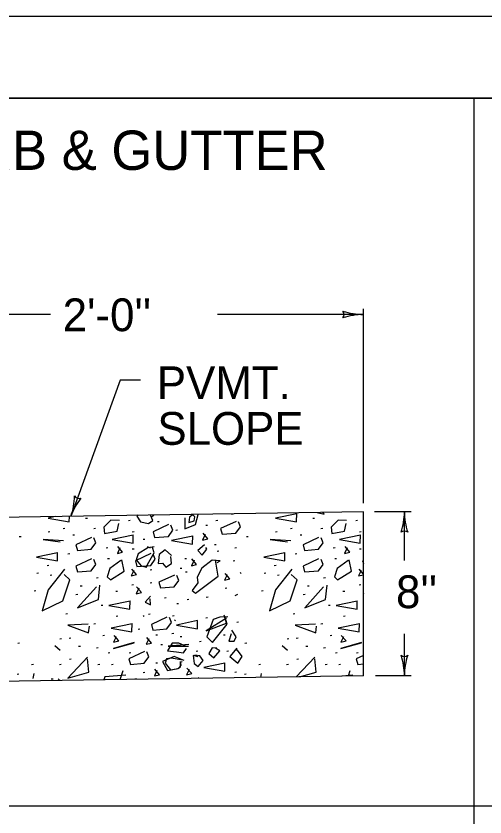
# Model space of a CAD drawing. Extents: x 1000 to 1036.3, y 1000 to 1022.
# Drawn here: x 1009.906 to 1012.767, y 1017.115 to 1022 of the extents above; entities that cross this region are included whole.
import ezdxf

# ---------------------------------------------------------------- set-up
doc = ezdxf.new("R2010")
doc.units = 0
for name, color, linetype in [('Level 1', 7, 'Continuous'), ('Level 10', 7, 'Continuous'), ('Level 11', 7, 'Continuous'), ('Level 2', 7, 'Continuous')]:
    doc.layers.add(name, color=color, linetype=linetype)

msp = doc.modelspace()

# ---------------------------------------------------------------- linework, layer by layer
at = {"layer": 'Level 1'}
for p, q in [((1012.0258, 1019.0285), (1012.0258, 1020.2151)), ((1010.1166, 1020.1798), (1009.0258, 1020.1798)), ((1012.0258, 1020.1798), (1011.1357, 1020.1798)), ((1010.541, 1019.7797), (1010.2407, 1018.9488)), ((1010.666, 1019.7797), (1010.541, 1019.7797)), ((1012.0258, 1018.9766), (1009.5353, 1018.9378)), ((1012.0258, 1017.9766), (1012.0258, 1018.9766)), ((1012.3176, 1018.9766), (1012.0943, 1018.9766)), ((1012.2758, 1018.6795), (1012.2758, 1018.9766)), ((1012.2758, 1017.9766), (1012.2758, 1018.2328)), ((1012.0258, 1017.9766), (1008.1508, 1017.9162)), ((1012.3176, 1017.9766), (1012.0989, 1017.9766))]:
    msp.add_line(p, q, dxfattribs=at)
for points in [[(1010.1458, 1018.9473), (1010.1028, 1018.9384)], [(1010.1028, 1018.9384), (1010.2308, 1018.9158)], [(1010.2308, 1018.9158), (1010.2317, 1018.9486)], [(1010.6514, 1018.9552), (1010.6433, 1018.9492)], [(1010.6433, 1018.9492), (1010.666, 1018.9145)], [(1010.7407, 1018.9225), (1010.7273, 1018.9558)], [(1010.7353, 1018.9478), (1010.7478, 1018.9567)], [(1010.9354, 1018.9398), (1010.9354, 1018.8731)], [(1010.9648, 1018.9438), (1010.9608, 1018.9105)], [(1010.9878, 1018.9603), (1010.9648, 1018.9438)], [(1010.9981, 1018.9465), (1010.9823, 1018.9603)], [(1010.9941, 1018.9212), (1010.9981, 1018.9465)], [(1011.0021, 1018.8984), (1011.0173, 1018.9608)], [(1011.2318, 1018.9622), (1011.2212, 1018.9608)], [(1011.6188, 1018.9651), (1011.4894, 1018.9384), (1011.6174, 1018.9158), (1011.6188, 1018.9664)], [(1011.7435, 1018.9722), (1011.7858, 1018.9625)], [(1011.7858, 1018.9625), (1011.7807, 1018.9728)], [(1010.3418, 1018.936), (1010.3311, 1018.9347)], [(1010.5367, 1018.9238), (1010.4846, 1018.9252), (1010.4419, 1018.8824), (1010.4459, 1018.8451), (1010.5233, 1018.8584), (1010.534, 1018.9051)], [(1010.6035, 1018.9229), (1010.5928, 1018.9216)], [(1010.666, 1018.9145), (1010.714, 1018.9051)], [(1010.714, 1018.9051), (1010.7407, 1018.9225)], [(1010.8372, 1018.8983), (1010.7425, 1018.8543), (1010.7518, 1018.8197), (1010.8358, 1018.8263), (1010.8638, 1018.865), (1010.8518, 1018.8957)], [(1010.7803, 1018.9163), (1010.7696, 1018.915)], [(1010.9354, 1018.8731), (1011.0021, 1018.8984)], [(1010.9608, 1018.9105), (1010.9941, 1018.9212)], [(1011.0748, 1018.8935), (1011.0641, 1018.8922)], [(1011.1369, 1018.9229), (1011.1263, 1018.9216)], [(1011.2495, 1018.9179), (1011.1548, 1018.8739), (1011.1642, 1018.8393), (1011.2482, 1018.8459), (1011.2762, 1018.8846), (1011.2642, 1018.9153)], [(1011.7283, 1018.936), (1011.7177, 1018.9347)], [(1011.9233, 1018.9238), (1011.8712, 1018.9252), (1011.8285, 1018.8824), (1011.8325, 1018.8451), (1011.9099, 1018.8584), (1011.9206, 1018.9051)], [(1011.9901, 1018.9229), (1011.9794, 1018.9216)], [(1010.1127, 1018.8542), (1010.102, 1018.8528)], [(1010.2043, 1018.8738), (1010.1936, 1018.8725)], [(1010.3908, 1018.8738), (1010.3802, 1018.8725)], [(1010.6264, 1018.8542), (1010.6158, 1018.8528)], [(1010.8915, 1018.864), (1010.8808, 1018.8627)], [(1011.0608, 1018.8378), (1011.0448, 1018.8044), (1011.0768, 1018.8124), (1011.0475, 1018.8458)], [(1011.4993, 1018.8542), (1011.4886, 1018.8528)], [(1011.5909, 1018.8738), (1011.5802, 1018.8725)], [(1011.7774, 1018.8738), (1011.7668, 1018.8725)], [(1012.013, 1018.8542), (1012.0023, 1018.8528)], [(1009.9369, 1018.8248), (1009.9262, 1018.8234)], [(1010.1966, 1018.7998), (1010.0712, 1018.8078), (1010.1753, 1018.7931)], [(1010.2632, 1018.8346), (1010.2525, 1018.8333)], [(1010.3659, 1018.8198), (1010.2713, 1018.7758), (1010.2806, 1018.7411), (1010.3646, 1018.7478), (1010.3926, 1018.7864), (1010.3806, 1018.8171)], [(1010.6216, 1018.8342), (1010.4923, 1018.8075), (1010.6203, 1018.7848), (1010.6216, 1018.8355)], [(1010.6919, 1018.8084), (1010.6813, 1018.8071)], [(1010.9848, 1018.8277), (1010.8555, 1018.801), (1010.9835, 1018.7783), (1010.9848, 1018.829)], [(1011.3235, 1018.8248), (1011.3128, 1018.8234)], [(1011.5832, 1018.7998), (1011.4578, 1018.8078), (1011.5618, 1018.7931)], [(1011.6498, 1018.8346), (1011.6391, 1018.8333)], [(1011.7525, 1018.8198), (1011.6578, 1018.7758), (1011.6672, 1018.7411), (1011.7512, 1018.7478), (1011.7792, 1018.7864), (1011.7672, 1018.8171)], [(1012.0082, 1018.8342), (1011.8788, 1018.8075), (1012.0068, 1018.7848), (1012.0082, 1018.8355)], [(1010.4661, 1018.756), (1010.4554, 1018.7547)], [(1010.5405, 1018.7559), (1010.5245, 1018.7226), (1010.5566, 1018.7306), (1010.5272, 1018.7639)], [(1010.6264, 1018.7495), (1010.6158, 1018.7482)], [(1010.7487, 1018.7638), (1010.7113, 1018.7571), (1010.6513, 1018.7198), (1010.6393, 1018.6838), (1010.67, 1018.6464), (1010.702, 1018.6384), (1010.7087, 1018.6544), (1010.75, 1018.7264), (1010.7393, 1018.7584)], [(1010.706, 1018.7651), (1010.7247, 1018.7571)], [(1010.854, 1018.7104), (1010.8167, 1018.7451), (1010.7793, 1018.7158), (1010.774, 1018.6611), (1010.8007, 1018.6624), (1010.8207, 1018.6384), (1010.854, 1018.6611), (1010.85, 1018.7038)], [(1011.0554, 1018.7758), (1011.0154, 1018.7398), (1011.0421, 1018.7118), (1011.0714, 1018.7478), (1011.0634, 1018.7584)], [(1011.1271, 1018.7757), (1011.1164, 1018.7743)], [(1011.2515, 1018.756), (1011.2408, 1018.7547)], [(1011.8527, 1018.756), (1011.842, 1018.7547)], [(1011.9271, 1018.7559), (1011.9111, 1018.7226), (1011.9432, 1018.7306), (1011.9138, 1018.7639)], [(1012.013, 1018.7495), (1012.0023, 1018.7482)], [(1010.1603, 1018.7263), (1010.0308, 1018.6995), (1010.1589, 1018.6768), (1010.1603, 1018.7276)], [(1010.2338, 1018.72), (1010.2231, 1018.7187)], [(1010.7292, 1018.7216), (1010.6345, 1018.6776), (1010.6438, 1018.6429), (1010.7278, 1018.6496), (1010.7558, 1018.6883), (1010.7438, 1018.7189)], [(1011.1435, 1018.7364), (1011.1328, 1018.7351)], [(1011.5468, 1018.7263), (1011.4174, 1018.6995), (1011.5455, 1018.6768), (1011.5468, 1018.7276)], [(1011.6203, 1018.72), (1011.6097, 1018.7187)], [(1010.1061, 1018.648), (1010.0954, 1018.6467)], [(1010.3659, 1018.6889), (1010.2713, 1018.6448), (1010.2806, 1018.6102), (1010.3646, 1018.6168), (1010.3926, 1018.6555), (1010.3806, 1018.6863)], [(1010.546, 1018.6798), (1010.4793, 1018.6304), (1010.4633, 1018.5798), (1010.4819, 1018.5611), (1010.566, 1018.6144), (1010.5513, 1018.6838)], [(1010.4759, 1018.6906), (1010.4653, 1018.6893)], [(1010.9472, 1018.6906), (1010.9365, 1018.6893)], [(1010.9922, 1018.6807), (1010.9762, 1018.6473), (1011.0082, 1018.6553), (1010.9788, 1018.6887)], [(1011.1528, 1018.6784), (1011.1021, 1018.6824), (1011.0394, 1018.6318), (1011.0114, 1018.5771), (1011.0154, 1018.5438), (1010.9808, 1018.4957), (1011.0021, 1018.4797), (1011.1394, 1018.5838), (1011.1248, 1018.6691), (1011.1234, 1018.6838)], [(1011.1328, 1018.6664), (1011.1514, 1018.6771)], [(1011.2417, 1018.6775), (1011.231, 1018.6762)], [(1011.4927, 1018.648), (1011.482, 1018.6467)], [(1011.7525, 1018.6889), (1011.6578, 1018.6448), (1011.6672, 1018.6102), (1011.7512, 1018.6168), (1011.7792, 1018.6555), (1011.7672, 1018.6863)], [(1011.9326, 1018.6798), (1011.8658, 1018.6304), (1011.8498, 1018.5798), (1011.8685, 1018.5611), (1011.9526, 1018.6144), (1011.9379, 1018.6838)], [(1011.8625, 1018.6906), (1011.8518, 1018.6893)], [(1012.0258, 1018.6798), (1012.0211, 1018.6776)], [(1012.0211, 1018.6776), (1012.0258, 1018.6603)], [(1010.0439, 1018.6023), (1010.0333, 1018.6009)], [(1010.2019, 1018.6264), (1010.1033, 1018.4997), (1010.0658, 1018.373), (1010.1926, 1018.4343), (1010.2353, 1018.5611), (1010.1993, 1018.5944)], [(1010.6256, 1018.6185), (1010.6096, 1018.5852), (1010.6417, 1018.5932), (1010.6123, 1018.6265)], [(1010.7344, 1018.6218), (1010.7238, 1018.6205)], [(1010.9177, 1018.6317), (1010.907, 1018.6303)], [(1010.9504, 1018.6088), (1010.9398, 1018.6074)], [(1011.195, 1018.5923), (1011.179, 1018.559), (1011.211, 1018.567), (1011.1817, 1018.6003)], [(1011.2794, 1018.6011), (1011.2728, 1018.6064)], [(1011.4305, 1018.6023), (1011.4198, 1018.6009)], [(1011.5885, 1018.6264), (1011.4898, 1018.4997), (1011.4524, 1018.373), (1011.5792, 1018.4343), (1011.6218, 1018.5611), (1011.5858, 1018.5944)], [(1012.0122, 1018.6185), (1011.9962, 1018.5852)], [(1012.0258, 1018.5959), (1011.9988, 1018.6265)], [(1010.1258, 1018.5892), (1010.1151, 1018.5878)], [(1010.4072, 1018.5728), (1010.3965, 1018.5714)], [(1010.8732, 1018.5908), (1010.7785, 1018.5467), (1010.7878, 1018.512), (1010.8718, 1018.5187), (1010.8998, 1018.5573), (1010.8878, 1018.5881)], [(1011.5123, 1018.5892), (1011.5017, 1018.5878)], [(1011.7938, 1018.5728), (1011.7831, 1018.5714)], [(1011.9962, 1018.5852), (1012.0258, 1018.5925)], [(1010.3966, 1018.5198), (1010.2819, 1018.3917), (1010.4086, 1018.4423), (1010.4179, 1018.5291)], [(1010.309, 1018.5237), (1010.2983, 1018.5223)], [(1010.6232, 1018.5303), (1010.6125, 1018.5289)], [(1010.6551, 1018.5105), (1010.6391, 1018.4772), (1010.6711, 1018.4852), (1010.6418, 1018.5185)], [(1010.7344, 1018.5433), (1010.7238, 1018.542)], [(1011.1926, 1018.5106), (1011.1819, 1018.5093)], [(1011.7832, 1018.5198), (1011.6685, 1018.3917), (1011.7952, 1018.4423), (1011.8045, 1018.5291)], [(1011.6956, 1018.5237), (1011.6849, 1018.5223)], [(1012.0098, 1018.5303), (1011.9991, 1018.5289)], [(1010.0276, 1018.4943), (1010.0169, 1018.4929)], [(1010.2828, 1018.4713), (1010.2722, 1018.47)], [(1010.525, 1018.4909), (1010.5143, 1018.4896)], [(1010.726, 1018.4623), (1010.694, 1018.425), (1010.726, 1018.409), (1010.7247, 1018.4463)], [(1010.8228, 1018.4517), (1010.8121, 1018.4503)], [(1011.078, 1018.4549), (1011.0673, 1018.4536)], [(1011.2581, 1018.4717), (1011.2421, 1018.465)], [(1011.4142, 1018.4943), (1011.4035, 1018.4929)], [(1011.6694, 1018.4713), (1011.6588, 1018.47)], [(1011.9116, 1018.4909), (1011.9009, 1018.4896)], [(1012.0258, 1018.4774), (1012.0257, 1018.4772)], [(1012.0257, 1018.4772), (1012.0258, 1018.4773)], [(1010.4367, 1018.4058), (1010.426, 1018.4045)], [(1010.602, 1018.4317), (1010.4726, 1018.405), (1010.6007, 1018.3823), (1010.602, 1018.433)], [(1010.8981, 1018.4157), (1010.8873, 1018.4143)], [(1010.9603, 1018.4418), (1010.9496, 1018.4405)], [(1011.8233, 1018.4058), (1011.8126, 1018.4045)], [(1011.9886, 1018.4317), (1011.8592, 1018.405), (1011.9873, 1018.3823), (1011.9886, 1018.433)], [(1010.2207, 1018.3535), (1010.21, 1018.3522)], [(1010.7246, 1018.3522), (1010.7139, 1018.3508)], [(1011.6073, 1018.3535), (1011.5966, 1018.3522)], [(1010.5283, 1018.3391), (1010.5176, 1018.3378)], [(1010.6873, 1018.3428), (1010.682, 1018.3388)], [(1010.8273, 1018.3342), (1010.7327, 1018.2901), (1010.742, 1018.2554), (1010.826, 1018.2621), (1010.854, 1018.3008), (1010.842, 1018.3315)], [(1010.8718, 1018.3423), (1010.8612, 1018.341)], [(1010.8793, 1018.3122), (1010.874, 1018.3148)], [(1011.0143, 1018.3126), (1010.8849, 1018.2859), (1011.013, 1018.2633), (1011.0143, 1018.3139)], [(1011.0748, 1018.3293), (1011.0641, 1018.3279)], [(1011.1914, 1018.3282), (1011.0661, 1018.2508), (1011.1914, 1018.2975), (1011.1768, 1018.3468)], [(1011.1994, 1018.3362), (1011.1501, 1018.3348), (1011.1088, 1018.3188), (1011.0714, 1018.2148), (1011.1048, 1018.1802), (1011.1954, 1018.2922), (1011.1794, 1018.3375)], [(1011.2646, 1018.3031), (1011.2539, 1018.3018)], [(1011.9148, 1018.3391), (1011.9042, 1018.3378)], [(1010.3473, 1018.2908), (1010.2219, 1018.2855), (1010.3486, 1018.2375), (1010.3539, 1018.2788)], [(1010.3908, 1018.2933), (1010.3802, 1018.2919)], [(1010.6151, 1018.2929), (1010.4858, 1018.2663), (1010.6138, 1018.2436), (1010.6151, 1018.2943)], [(1010.6624, 1018.2606), (1010.6518, 1018.2593)], [(1011.2194, 1018.2322), (1011.2048, 1018.1868), (1011.2368, 1018.1882), (1011.2488, 1018.2148), (1011.2234, 1018.2548)], [(1011.7338, 1018.2908), (1011.6085, 1018.2855), (1011.7352, 1018.2375), (1011.7405, 1018.2788)], [(1011.7774, 1018.2933), (1011.7668, 1018.2919)], [(1012.0017, 1018.2929), (1011.8723, 1018.2663), (1012.0003, 1018.2436), (1012.0017, 1018.2943)], [(1010.2403, 1018.2049), (1010.2296, 1018.2036)], [(1010.4464, 1018.2213), (1010.4358, 1018.2199)], [(1010.5177, 1018.2147), (1010.5017, 1018.1813), (1010.5337, 1018.1893), (1010.5043, 1018.2227)], [(1010.7173, 1018.2016), (1010.7013, 1018.1683), (1010.7333, 1018.1763), (1010.7039, 1018.2096)], [(1010.7704, 1018.2246), (1010.7598, 1018.2233)], [(1010.8686, 1018.2344), (1010.8579, 1018.2331)], [(1010.9177, 1018.2148), (1010.907, 1018.2134)], [(1011.1828, 1018.2246), (1011.1721, 1018.2233)], [(1011.6269, 1018.2049), (1011.6162, 1018.2036)], [(1011.833, 1018.2213), (1011.8223, 1018.2199)], [(1011.9043, 1018.2147), (1011.8883, 1018.1813), (1011.9203, 1018.1893), (1011.8909, 1018.2227)], [(1009.9271, 1018.1755), (1009.9164, 1018.1742)], [(1010.1766, 1018.1308), (1010.1433, 1018.1588)], [(1010.1847, 1018.2017), (1010.174, 1018.2003)], [(1010.2992, 1018.1558), (1010.2885, 1018.1545)], [(1010.6273, 1018.1802), (1010.502, 1018.1428), (1010.6273, 1018.1775)], [(1010.7999, 1018.1657), (1010.7892, 1018.1643)], [(1010.9461, 1018.1548), (1010.8994, 1018.1762), (1010.8593, 1018.1762), (1010.8313, 1018.1282), (1010.8847, 1018.1215), (1010.9288, 1018.1162), (1010.9474, 1018.1428)], [(1010.9608, 1018.1668), (1010.834, 1018.1562), (1010.9594, 1018.1562)], [(1011.0355, 1018.1853), (1011.0248, 1018.1839)], [(1011.3137, 1018.1755), (1011.303, 1018.1742)], [(1011.5632, 1018.1308), (1011.5298, 1018.1588)], [(1011.5713, 1018.2017), (1011.5606, 1018.2003)], [(1011.6858, 1018.1558), (1011.6751, 1018.1545)], [(1012.0139, 1018.1802), (1011.8886, 1018.1428), (1012.0139, 1018.1775)], [(1010.4072, 1018.146), (1010.3965, 1018.1447)], [(1010.4792, 1018.1166), (1010.4685, 1018.1153)], [(1010.6899, 1018.1247), (1010.5953, 1018.0807), (1010.6046, 1018.046), (1010.6886, 1018.0527), (1010.7166, 1018.0913), (1010.7046, 1018.122)], [(1010.6068, 1018.1166), (1010.5962, 1018.1153)], [(1011.0158, 1018.1264), (1011.0052, 1018.1251)], [(1011.1314, 1018.1455), (1011.1021, 1018.1468), (1011.0834, 1018.1122), (1011.1128, 1018.0855), (1011.1501, 1018.1282), (1011.1234, 1018.1442)], [(1011.2024, 1018.1264), (1011.1918, 1018.1251)], [(1011.2528, 1018.1442), (1011.2101, 1018.0935), (1011.2594, 1018.0535), (1011.2861, 1018.0935), (1011.2568, 1018.1322), (1011.2421, 1018.1322)], [(1011.7938, 1018.146), (1011.7831, 1018.1447)], [(1011.8658, 1018.1166), (1011.8551, 1018.1153)], [(1011.9934, 1018.1166), (1011.9828, 1018.1153)], [(1010.3419, 1018.0895), (1010.2219, 1017.9628), (1010.3499, 1017.9988), (1010.3433, 1018.0788)], [(1010.2436, 1018.0773), (1010.2329, 1018.076)], [(1010.9314, 1018.0695), (1010.8713, 1018.0948), (1010.7993, 1018.0628), (1010.8313, 1018.0082), (1010.8954, 1018.0215), (1010.9141, 1018.0402), (1010.9088, 1018.0642)], [(1010.9234, 1018.0708), (1010.8527, 1018.0842), (1010.8247, 1018.0802), (1010.8167, 1018.0535), (1010.8487, 1018.0135), (1010.8928, 1018.0215), (1010.9088, 1018.0308), (1010.9088, 1018.0642)], [(1010.9154, 1018.0642), (1010.9208, 1018.0602)], [(1011.0168, 1018.0922), (1010.9874, 1018.1002), (1010.9928, 1018.0522), (1011.0181, 1018.0322), (1011.0474, 1018.0695), (1011.0274, 1018.0975), (1010.9981, 1018.1028)], [(1011.7285, 1018.0895), (1011.6155, 1017.9703)], [(1011.6302, 1018.0773), (1011.6195, 1018.076)], [(1011.7365, 1017.9988), (1011.7298, 1018.0788)], [(1012.0258, 1018.1011), (1011.9818, 1018.0807)], [(1011.9818, 1018.0807), (1011.9912, 1018.046)], [(1010.0122, 1018.0446), (1010.0015, 1018.0433)], [(1010.1814, 1018.0446), (1010.1708, 1018.0433)], [(1010.417, 1018.0446), (1010.4063, 1018.0433)], [(1010.4988, 1018.0446), (1010.4882, 1018.0433)], [(1010.5411, 1017.9535), (1010.5593, 1018.0095)], [(1010.7663, 1018.0085), (1010.7503, 1017.9752), (1010.7823, 1017.9832), (1010.753, 1018.0165)], [(1010.7704, 1018.0544), (1010.7598, 1018.0531)], [(1010.9627, 1018.015), (1010.9467, 1017.9817), (1010.9787, 1017.9897), (1010.9493, 1018.023)], [(1011.1812, 1018.054), (1011.0518, 1018.0273), (1011.1798, 1018.0047), (1011.1812, 1018.0553)], [(1011.3988, 1018.0446), (1011.3881, 1018.0433)], [(1011.568, 1018.0446), (1011.5573, 1018.0433)], [(1011.8036, 1018.0446), (1011.7929, 1018.0433)], [(1011.8854, 1018.0446), (1011.8748, 1018.0433)], [(1011.9348, 1017.9752), (1011.9459, 1018.0095)], [(1011.9912, 1018.046), (1012.0258, 1018.0488)], [(1009.9238, 1017.9857), (1009.9131, 1017.9843)], [(1010.0116, 1017.9601), (1010.0169, 1017.9908)], [(1010.4486, 1017.9694), (1010.4414, 1017.9519)], [(1010.5753, 1017.9802), (1010.4486, 1017.9694)], [(1010.6919, 1017.9955), (1010.6813, 1017.9942)], [(1011.0208, 1017.9609), (1011.0181, 1017.9641)], [(1011.2515, 1017.9988), (1011.2408, 1017.9974)], [(1011.3104, 1017.9857), (1011.2997, 1017.9843)], [(1011.3993, 1017.9668), (1011.4035, 1017.9908)], [(1011.636, 1017.9706), (1011.7365, 1017.9988)], [(1011.9619, 1017.9802), (1011.8958, 1017.9746)], [(1010.1323, 1017.9563), (1010.1217, 1017.9549)], [(1010.1727, 1017.9478), (1010.164, 1017.9576)], [(1010.1773, 1017.9496), (1010.1764, 1017.9478)], [(1010.6428, 1017.9563), (1010.6321, 1017.9549)]]:
    msp.add_lwpolyline(points, dxfattribs=at)
for centre, radius, start, end in [((1011.8771, 1020.1799), 0.0313, 318.7746, 40.8913), ((1012.0258, 1019.7889), 0.3909, 90, 108.6688), ((1012.0258, 1020.5708), 0.3909, 251.3472, 269.9939), ((1012.0258, 1019.7889), 0.3909, 89.9878, 90), ((1009.873, 1019.0816), 0.3909, 340.1277, 358.7965), ((1010.6083, 1018.8159), 0.3909, 141.4749, 160.1216), ((1010.2912, 1019.0885), 0.0313, 208.9023, 291.019), ((1009.873, 1019.0816), 0.3909, 340.1155, 340.1277), ((1011.8848, 1018.9766), 0.3909, 341.3472, 359.9939), ((1012.6667, 1018.9766), 0.3909, 179.9878, 180), ((1012.6667, 1018.9766), 0.3909, 180, 198.6688), ((1012.2757, 1018.8279), 0.0313, 48.7746, 130.8913), ((1012.2758, 1018.1252), 0.0313, 228.7746, 310.8913), ((1011.8848, 1017.9766), 0.3909, 0, 18.6688), ((1012.6667, 1017.9766), 0.3909, 161.3472, 179.9939), ((1011.8848, 1017.9766), 0.3909, 359.9878, 0)]:
    msp.add_arc(centre, radius, start, end, dxfattribs=at)
at = {"layer": 'Level 10'}
for p, q in [((1000, 1022), (1036, 1022)), ((1007, 1021.5), (1035.5, 1021.5))]:
    msp.add_line(p, q, dxfattribs=at)
at = {"layer": 'Level 11'}
msp.add_lwpolyline([(1007, 1000.5), (1035.5, 1000.5), (1035.5, 1021.5), (1007, 1021.5)], close=True, dxfattribs=at)
at = {"layer": 'Level 2'}
for p, q in [((1012.7, 1021.5), (1012.7, 1004.2304)), ((1007, 1017.1826), (1035.5, 1017.1826))]:
    msp.add_line(p, q, dxfattribs=at)

# ---------------------------------------------------------------- texts
at = {"layer": 'Level 1'}
for s, height, p in [('STANDARD CURB & GUTTER', 0.24, (1007.3319, 1021.0614)), ("2'-0''", 0.2, (1010.1911, 1020.0778)), ('PVMT.', 0.2, (1010.7655, 1019.6634)), ('SLOPE', 0.2, (1010.7688, 1019.385)), ("8''", 0.2, (1012.2246, 1018.3888))]:
    msp.add_text(s, height=height, dxfattribs=at).set_placement(p)

doc.saveas('drawing.dxf')
